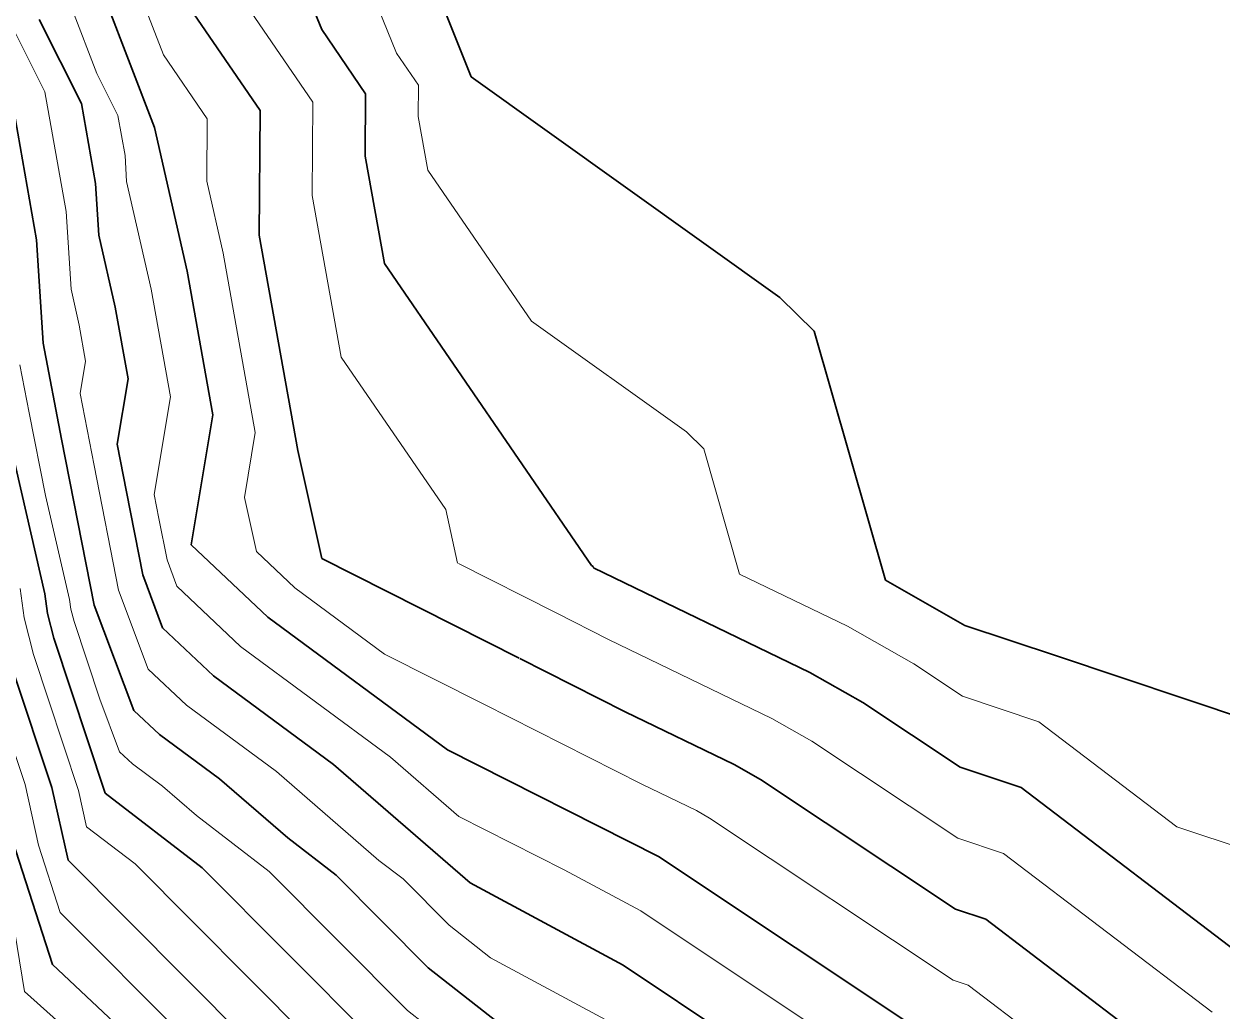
# Model space of a CAD drawing. Header units: millimetres. Extents: x -861324 to 439029, y -308065 to 694685.
# Drawn here: x -162826 to -119666, y 163648 to 199208 of the extents above; entities that cross this region are included whole.
import ezdxf

# ---------------------------------------------------------------- set-up
doc = ezdxf.new("R2010")
doc.units = ezdxf.units.MM
doc.layers.add('C-TOPO-MAJR', color=7, linetype='Continuous', lineweight=35)
doc.layers.add('C-TOPO-MINR', color=7, linetype='Continuous', lineweight=9)

msp = doc.modelspace()

# ---------------------------------------------------------------- linework, layer by layer
at = {"layer": 'C-TOPO-MAJR'}
for p, q in [((-148857, 202652), (-146717, 197303)), ((-153171, 201680), (-152101, 199005)), ((-157486, 200707), (-154322, 196089)), ((-159882, 200040), (-158125, 195483)), ((-162277, 199373), (-160754, 196338)), ((-152101, 199005), (-150520, 196696)), ((-146717, 197303), (-135600, 189351)), ((-163384, 197194), (-162369, 191436)), ((-150520, 196696), (-150534, 194451)), ((-160754, 196338), (-160247, 193459)), ((-154322, 196089), (-154351, 191598)), ((-158125, 195483), (-156945, 190300)), ((-150534, 194451), (-149840, 190574)), ((-160247, 193459), (-160129, 191594)), ((-162369, 191436), (-162132, 187706)), ((-160129, 191594), (-159539, 189003)), ((-154351, 191598), (-152962, 183845)), ((-149840, 190574), (-142377, 179704)), ((-156945, 190300), (-156019, 185132)), ((-135600, 189351), (-134362, 188137)), ((-159539, 189003), (-159076, 186419)), ((-134362, 188137), (-131795, 179167)), ((-162132, 187706), (-161469, 184251)), ((-163805, 186156), (-162071, 178673)), ((-159076, 186419), (-159465, 184074)), ((-156019, 185132), (-156798, 180442)), ((-161469, 184251), (-160292, 178273)), ((-159465, 184074), (-159134, 182347)), ((-152962, 183845), (-152095, 179956)), ((-159134, 182347), (-158545, 179357)), ((-156798, 180442), (-154045, 177840)), ((-152095, 179956), (-144991, 176361)), ((-142377, 179704), (-142324, 179666)), ((-142324, 179666), (-142318, 179660)), ((-142318, 179660), (-142306, 179617)), ((-142306, 179617), (-134518, 175849)), ((-158545, 179357), (-157830, 177459)), ((-131795, 179167), (-128930, 177541)), ((-162071, 178673), (-161974, 177970)), ((-160292, 178273), (-158863, 174476)), ((-161974, 177970), (-161754, 177085)), ((-154045, 177840), (-147572, 173054)), ((-157830, 177459), (-155995, 175725)), ((-128930, 177541), (-125625, 176441)), ((-161754, 177085), (-159895, 171494)), ((-144958, 176344), (-141164, 174428)), ((-125625, 176441), (-108348, 170664)), ((-163217, 175897), (-161822, 171704)), ((-155995, 175725), (-151680, 172534)), ((-134518, 175849), (-132609, 174765)), ((-158863, 174476), (-157945, 173609)), ((-141164, 174428), (-137241, 172530)), ((-132609, 174765), (-129101, 172431)), ((-157945, 173609), (-155787, 172014)), ((-147572, 173054), (-139965, 169212)), ((-151680, 172534), (-146755, 168271)), ((-137241, 172530), (-136287, 171988)), ((-129101, 172431), (-126898, 171697)), ((-155787, 172014), (-153325, 169882)), ((-136287, 171988), (-129272, 167320)), ((-161822, 171704), (-161239, 169081)), ((-159895, 171494), (-156411, 168811)), ((-126898, 171697), (-116959, 164125)), ((-163361, 170166), (-161802, 165325)), ((-153325, 169882), (-151583, 168541)), ((-139965, 169212), (-129442, 162210)), ((-161239, 169081), (-151267, 159075)), ((-156411, 168811), (-149763, 162141)), ((-151583, 168541), (-148259, 165206)), ((-146755, 168271), (-141244, 165296)), ((-129272, 167320), (-128170, 166954)), ((-128170, 166954), (-123165, 163140)), ((-161802, 165325), (-152625, 156738)), ((-148259, 165206), (-145280, 162867)), ((-141244, 165296), (-134230, 160628))]:
    msp.add_line(p, q, dxfattribs=at)
at = {"layer": 'C-TOPO-MINR'}
for p, q in [((-151014, 202166), (-149409, 198154)), ((-158684, 200374), (-157805, 198095)), ((-154794, 199856), (-152421, 196393)), ((-161079, 199707), (-160201, 197428)), ((-163211, 199043), (-162069, 196766)), ((-149409, 198154), (-148618, 197000)), ((-157805, 198095), (-156223, 195786)), ((-160201, 197428), (-159439, 195910)), ((-148618, 197000), (-148626, 195877)), ((-162069, 196766), (-161308, 192447)), ((-152421, 196393), (-152443, 193024)), ((-159439, 195910), (-159186, 194471)), ((-156223, 195786), (-156238, 193540)), ((-148626, 195877), (-148279, 193939)), ((-159186, 194471), (-159127, 193538)), ((-148279, 193939), (-144547, 188504)), ((-159127, 193538), (-158242, 189652)), ((-156238, 193540), (-155648, 190949)), ((-152443, 193024), (-151401, 187210)), ((-161308, 192447), (-161130, 189650)), ((-155648, 190949), (-154491, 184489)), ((-161130, 189650), (-160836, 188354)), ((-158242, 189652), (-157547, 185776)), ((-160836, 188354), (-160604, 187062)), ((-144547, 188504), (-138962, 184509)), ((-162969, 186931), (-162637, 185204)), ((-160604, 187062), (-160799, 185890)), ((-151401, 187210), (-147634, 181722)), ((-160799, 185890), (-160302, 183299)), ((-157547, 185776), (-158132, 182258)), ((-162637, 185204), (-162049, 182215)), ((-154491, 184489), (-154880, 182143)), ((-138962, 184509), (-138340, 183899)), ((-138340, 183899), (-137050, 179392)), ((-160302, 183299), (-159419, 178815)), ((-162049, 182215), (-161182, 178473)), ((-158132, 182258), (-157966, 181394)), ((-154880, 182143), (-154447, 180199)), ((-147634, 181722), (-147202, 179787)), ((-157966, 181394), (-157672, 179899)), ((-154447, 180199), (-153070, 178898)), ((-157672, 179899), (-157314, 178950)), ((-147176, 179773), (-143651, 177990)), ((-137050, 179392), (-133156, 177508)), ((-162961, 178873), (-162815, 177819)), ((-159419, 178815), (-158346, 175968)), ((-157314, 178950), (-155020, 176782)), ((-153070, 178898), (-149834, 176505)), ((-161182, 178473), (-161133, 178121)), ((-162815, 177819), (-162485, 176491)), ((-161133, 178121), (-161023, 177679)), ((-143651, 177990), (-141763, 177036)), ((-161023, 177679), (-160093, 174883)), ((-133156, 177508), (-130769, 176153)), ((-141763, 177036), (-135880, 174189)), ((-155020, 176782), (-149626, 172794)), ((-162485, 176491), (-160858, 171599)), ((-149834, 176505), (-146265, 174699)), ((-130769, 176153), (-129016, 174986)), ((-158346, 175968), (-156970, 174667)), ((-163948, 175304), (-162785, 171809)), ((-160093, 174883), (-159379, 172985)), ((-129016, 174986), (-126262, 174069)), ((-156970, 174667), (-153734, 172274)), ((-146265, 174699), (-140564, 171820)), ((-135880, 174189), (-134448, 173376)), ((-126262, 174069), (-121292, 170283)), ((-134448, 173376), (-129186, 169875)), ((-159379, 172985), (-158920, 172551)), ((-149626, 172794), (-147164, 170662)), ((-158920, 172551), (-157841, 171754)), ((-153734, 172274), (-150040, 169077)), ((-162785, 171809), (-162300, 169623)), ((-140564, 171820), (-138603, 170871)), ((-160858, 171599), (-160567, 170287)), ((-157841, 171754), (-156610, 170688)), ((-156610, 170688), (-153997, 168676)), ((-147164, 170662), (-143360, 168741)), ((-138603, 170871), (-138126, 170600)), ((-138126, 170600), (-129357, 164765)), ((-160567, 170287), (-158825, 168946)), ((-121292, 170283), (-112612, 167381)), ((-162300, 169623), (-161521, 167203)), ((-129186, 169875), (-127534, 169325)), ((-127534, 169325), (-120026, 163605)), ((-158825, 168946), (-150515, 160608)), ((-150040, 169077), (-149169, 168406)), ((-153997, 168676), (-149011, 163673)), ((-149169, 168406), (-147507, 166738)), ((-143360, 168741), (-140605, 167254)), ((-163253, 167078), (-162808, 164356)), ((-161521, 167203), (-156535, 162200)), ((-140605, 167254), (-131836, 161419)), ((-147507, 166738), (-146017, 165569)), ((-146017, 165569), (-141884, 163338)), ((-129357, 164765), (-128806, 164582)), ((-128806, 164582), (-126304, 162675)), ((-162808, 164356), (-160187, 162010)), ((-149011, 163673), (-144542, 160166))]:
    msp.add_line(p, q, dxfattribs=at)

doc.saveas('drawing.dxf')
